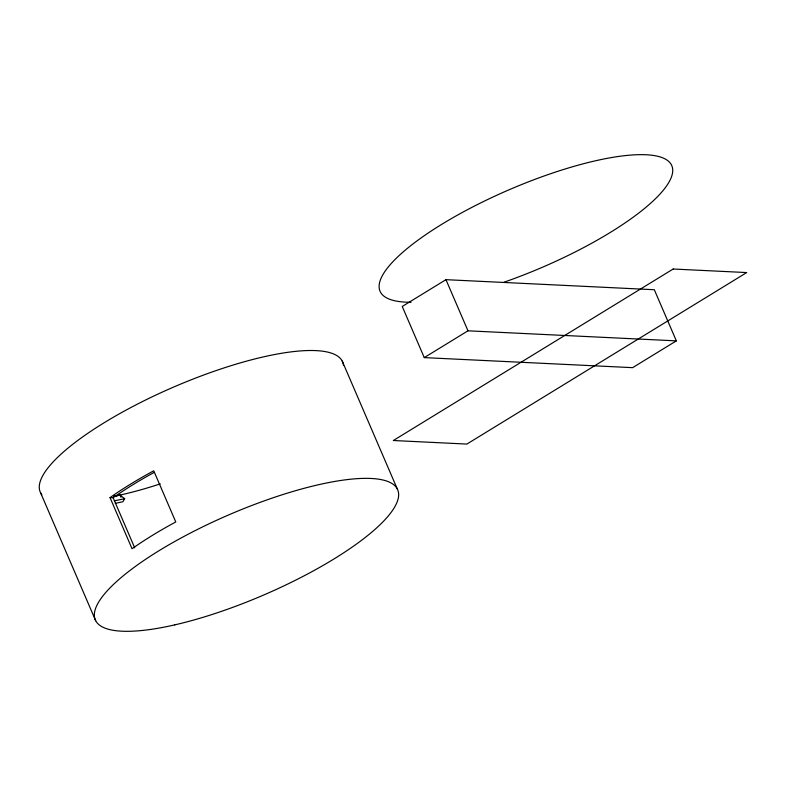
<?xml version="1.0" encoding="UTF-8"?>
<svg xmlns="http://www.w3.org/2000/svg" width="786" height="786" viewBox="0 0 786 786"><rect width="100%" height="100%" fill="white"/><g stroke="black" fill="none" stroke-linecap="round" stroke-linejoin="round"><path stroke-width="1.18" d="M113.538 496.447L120.022 495.072L124.66 498.697L122.891 501.753L115.257 503.354M445.957 279.669L402.236 306.471L424.263 357.61L632.622 367.661L676.343 340.869L654.316 289.729L445.957 279.669L467.984 330.808L676.343 340.869M424.263 357.61L467.984 330.808M124.66 498.697L114.962 500.731A155.903 41.403 -23.3 0 1 114.334 500.849M110.03 497.607A164.598 43.711 -23.3 0 1 153.751 470.814L175.769 521.953A164.598 43.711 -23.3 0 0 132.048 548.746L110.03 497.607L113.145 497.754A158.821 42.179 -23.3 0 1 153.84 472.592M342.224 361.088L397.284 488.931M120.022 495.072L120.975 497.302M113.145 497.754L134.701 547.832M40.636 492.891L95.696 620.743M411.029 302.246A158.821 42.179 -23.3 0 1 468.947 208.909A158.821 42.179 -23.3 0 1 671.588 165.207A158.821 42.179 -23.3 0 1 504.121 282.174M160.265 483.891A158.821 42.179 -23.3 0 1 114.039 496.339M41.845 494.758A164.598 43.711 -23.3 0 1 174.993 386.476A164.598 43.711 -23.3 0 1 343.511 365.372M673.16 269.018L393.344 440.514L466.884 444.07L746.7 272.565L673.16 269.018M174.698 624.89A164.598 43.711 -23.3 0 0 398.571 493.225A164.598 43.711 -23.3 0 0 166.2 546.398A164.598 43.711 -23.3 0 0 174.698 624.89"/></g></svg>
